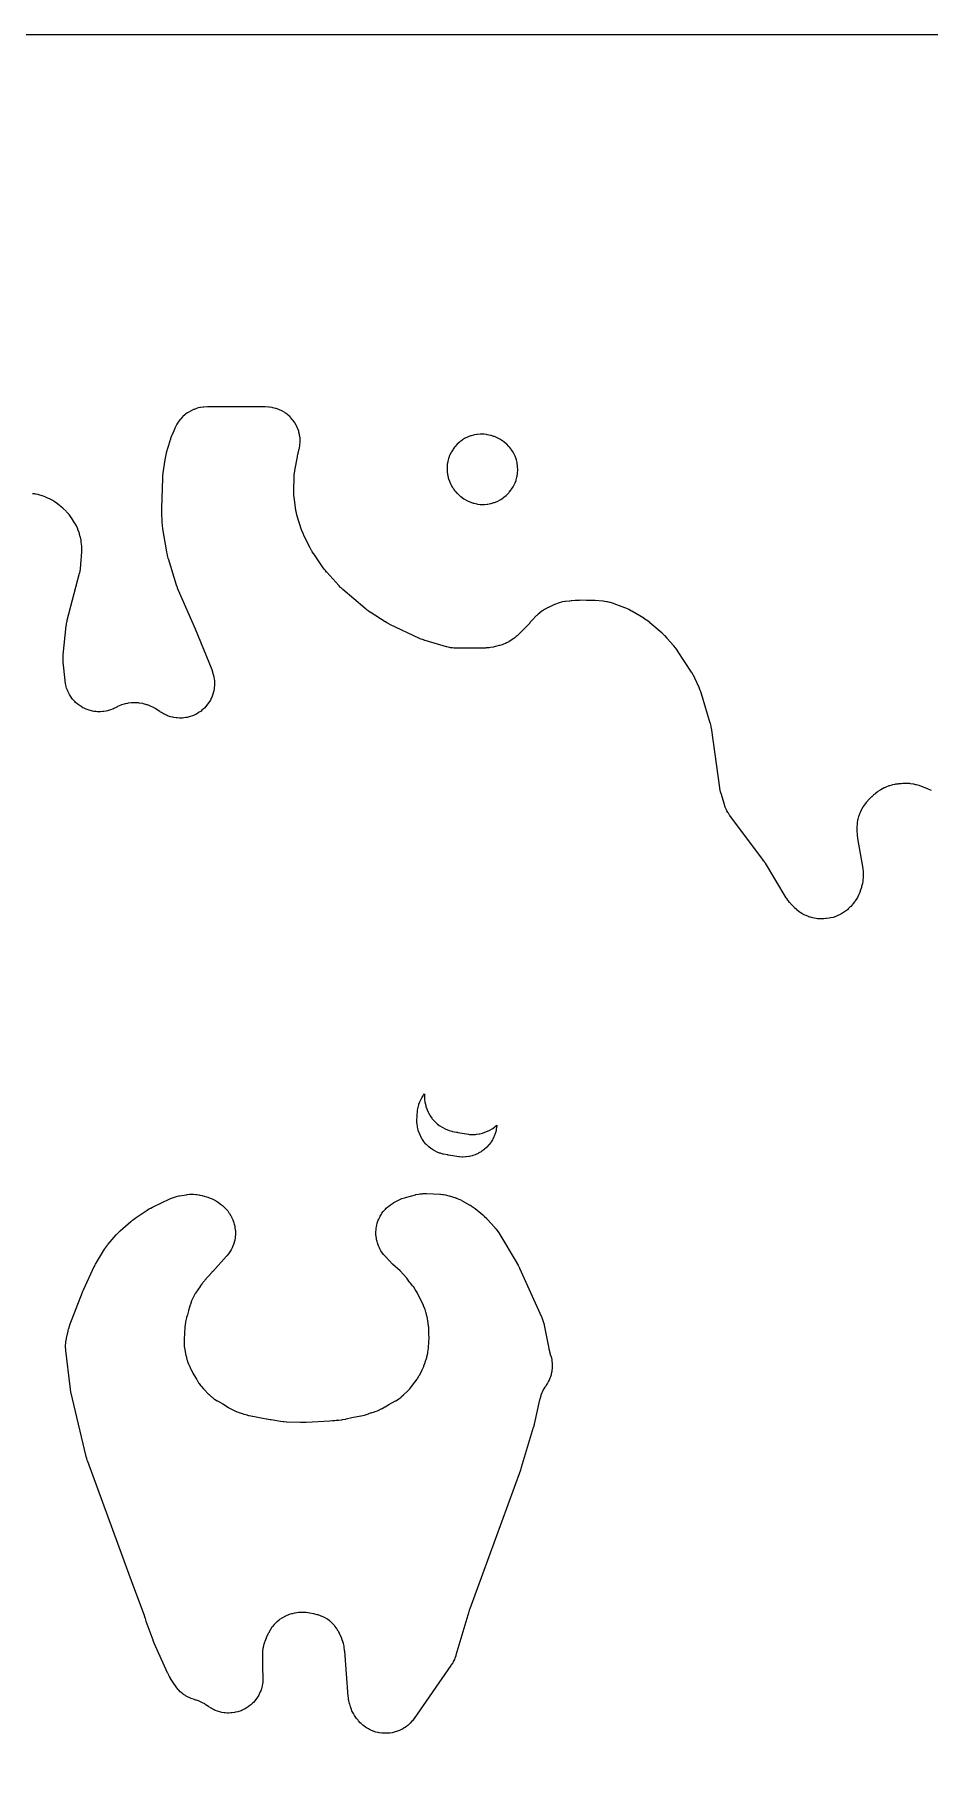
# Model space of a CAD drawing. Header units: millimetres. Extents: x 0 to 300, y 0 to 300.
# Drawn here: x 127 to 213.6, y 133 to 300.1 of the extents above; entities that cross this region are included whole.
import ezdxf

# ---------------------------------------------------------------- set-up
doc = ezdxf.new("R2010")
doc.units = ezdxf.units.MM
doc.layers.add('CUT', color=7, linetype='CONTINUOUS')

msp = doc.modelspace()

# ---------------------------------------------------------------- linework, layer by layer
at = {"layer": 'CUT'}
for points in [[(0.6946, 300.125), (299.3039, 300.125), (299.4018, 300.1202), (299.4794, 300.1087), (299.5555, 300.0896), (299.6293, 300.0632), (299.7002, 300.0297), (299.7674, 299.9894), (299.8304, 299.9427), (299.8885, 299.89), (299.9412, 299.8319), (299.9879, 299.7689), (300.0282, 299.7017), (300.0617, 299.6308), (300.0882, 299.5569), (300.1072, 299.4809), (300.1187, 299.4033), (300.1235, 299.3054), (300.1235, 0.6946)], [(213.7738, 227.0059), (213.4434, 227.1627), (213.4079, 227.1784), (212.9742, 227.3577), (212.9415, 227.3704), (212.6298, 227.4827), (212.5627, 227.5034), (212.3335, 227.5627), (212.2648, 227.5772), (212.1669, 227.593), (212.0555, 227.6221), (211.9824, 227.6373), (211.734, 227.6765), (211.6598, 227.6844), (211.4088, 227.6991), (211.3342, 227.6997), (211.0829, 227.6896), (211.0086, 227.683), (210.8475, 227.6606), (210.5808, 227.6544), (210.5123, 227.6497), (210.2824, 227.6236), (210.2146, 227.6127), (209.9881, 227.5659), (209.9216, 227.549), (209.7002, 227.4819), (209.6354, 227.4591), (209.3354, 227.3377), (209.3038, 227.3241), (209.2241, 227.2875), (209.189, 227.2704), (208.8633, 227.1004), (208.7961, 227.0608), (208.577, 226.9162), (208.5143, 226.8699), (208.3112, 226.7036), (208.2722, 226.6682), (208.1736, 226.5886), (208.1124, 226.5333), (208.0038, 226.4241), (207.9795, 226.4039), (207.7868, 226.2256), (207.7324, 226.1699), (207.4897, 225.8941), (207.4647, 225.8642), (207.3893, 225.7691), (207.3675, 225.7402), (207.1684, 225.463), (207.1291, 225.4023), (207.0063, 225.1916), (206.9729, 225.1274), (206.8963, 224.9614), (206.8624, 224.8945), (206.8302, 224.8219), (206.7348, 224.5719), (206.7104, 224.4963), (206.6416, 224.2378), (206.6252, 224.16), (206.5837, 223.8957), (206.5756, 223.8167), (206.5565, 223.4427), (206.5555, 223.403), (206.5559, 223.1052), (206.5566, 223.0731), (206.5698, 222.7707), (206.5753, 222.7067), (206.614, 222.4066), (206.6187, 222.3748), (207.1172, 219.4761), (207.1245, 219.427), (207.1517, 219.2135), (207.1599, 219.1145), (207.1675, 218.9243), (207.1671, 218.8249), (207.1568, 218.6099), (207.1534, 218.5604), (207.1371, 218.3832), (207.1351, 218.3628), (207.1268, 218.2877), (207.1175, 218.2207), (207.0841, 218.0246), (207.0641, 217.931), (207.0139, 217.7365), (206.998, 217.6808), (206.9872, 217.6462), (206.9835, 217.6347), (206.8839, 217.3282), (206.8628, 217.2687), (206.7641, 217.0139), (206.7121, 216.8989), (206.6005, 216.6846), (206.5361, 216.5761), (206.3838, 216.3491), (206.3472, 216.2977), (206.1616, 216.0516), (206.1252, 216.0059), (205.9626, 215.8119), (205.883, 215.7263), (205.7224, 215.5703), (205.6345, 215.4933), (205.4588, 215.3547), (205.3635, 215.2871), (205.1498, 215.1514), (205.0996, 215.1214), (205.0044, 215.0676), (204.9488, 215.0382), (204.7047, 214.9175), (204.5891, 214.8681), (204.3627, 214.7858), (204.2424, 214.7494), (204.0084, 214.6926), (203.8847, 214.6697), (203.6146, 214.6349), (203.5521, 214.6286), (203.3494, 214.6138), (203.2937, 214.6111), (203.0525, 214.6053), (202.9412, 214.6081), (202.7284, 214.6238), (202.6179, 214.6375), (202.4076, 214.6739), (202.2989, 214.6982), (202.0664, 214.7624), (202.013, 214.7786), (201.9196, 214.8093), (201.8659, 214.8285), (201.6357, 214.9173), (201.5316, 214.9636), (201.3368, 215.0621), (201.2378, 215.1185), (201.0538, 215.236), (200.961, 215.302), (200.7896, 215.4372), (200.7038, 215.5122), (200.5263, 215.6837), (200.4863, 215.7243), (200.1435, 216.0904), (200.1306, 216.1044), (200.0834, 216.1565), (200.0424, 216.2044), (199.9258, 216.3483), (199.8725, 216.4197), (199.7665, 216.5739), (199.737, 216.619), (199.7192, 216.6477), (199.7133, 216.6574), (197.6973, 219.9813), (197.6876, 219.9969), (197.5758, 220.1716), (197.5553, 220.202), (197.4352, 220.3711), (197.4244, 220.3859), (194.2724, 224.6042), (194.2436, 224.6445), (194.1229, 224.8216), (194.0707, 224.9057), (193.9779, 225.071), (193.9333, 225.1593), (193.8552, 225.3321), (193.8184, 225.424), (193.7473, 225.6262), (193.7319, 225.6732), (193.4148, 226.7194), (193.409, 226.739), (193.3913, 226.8014), (193.3705, 226.8873), (193.3055, 227.2096), (193.2938, 227.2785), (192.5201, 232.8673), (192.5155, 232.8964), (192.4666, 233.1708), (192.454, 233.2285), (192.3839, 233.4981), (192.376, 233.5266), (191.5213, 236.359), (191.5135, 236.3834), (191.4207, 236.6572), (191.4026, 236.7051), (191.2916, 236.9721), (191.2814, 236.9955), (190.8742, 237.8888), (190.862, 237.9143), (190.7429, 238.1518), (190.7158, 238.2012), (190.5794, 238.4293), (190.5645, 238.4532), (189.2149, 240.5311), (189.1992, 240.5543), (189.047, 240.7707), (189.0131, 240.8154), (188.8453, 241.02), (188.8271, 241.0413), (188.2152, 241.7339), (188.1975, 241.7532), (187.994, 241.9681), (187.9567, 242.0049), (187.7389, 242.2053), (187.7193, 242.2227), (186.5346, 243.2395), (186.5095, 243.2601), (186.2688, 243.4494), (186.2161, 243.4874), (185.9602, 243.6554), (185.9327, 243.6727), (184.7867, 244.3571), (184.7576, 244.3736), (184.4798, 244.5233), (184.4196, 244.5524), (184.1297, 244.6771), (184.0987, 244.6897), (183.0599, 245.0833), (183.0269, 245.0949), (182.7133, 245.1975), (182.6459, 245.2162), (182.4161, 245.2685), (182.3472, 245.2809), (182.0202, 245.3243), (181.9854, 245.3281), (181.2303, 245.3932), (181.2074, 245.3948), (180.9476, 245.4093), (180.9016, 245.4104), (180.6414, 245.4091), (180.6184, 245.4087), (180.3905, 245.4007), (179.7159, 245.4114), (179.6817, 245.4112), (179.3593, 245.4018), (179.2911, 245.3968), (178.9708, 245.3585), (178.937, 245.3536), (178.9047, 245.3483), (178.7773, 245.3438), (178.7396, 245.3415), (178.3846, 245.3113), (178.3097, 245.3012), (178.0594, 245.2545), (177.9859, 245.2369), (177.7415, 245.1656), (177.6701, 245.1409), (177.3397, 245.0076), (177.305, 244.9926), (176.7198, 244.7219), (176.6884, 244.7065), (176.3957, 244.5545), (176.3352, 244.5194), (176.137, 244.392), (176.08, 244.3516), (175.8943, 244.2065), (175.8413, 244.1609), (175.7366, 244.0624), (175.5945, 243.9533), (175.5418, 243.9088), (175.3709, 243.7511), (175.3224, 243.702), (175.1043, 243.4604), (175.0818, 243.4343), (174.9315, 243.2518), (174.9088, 243.2228), (174.9036, 243.2159), (173.8648, 242.1434), (173.8307, 242.1096), (173.6797, 241.9664), (173.6074, 241.9033), (173.4637, 241.7883), (173.3863, 241.7315), (173.2135, 241.6157), (173.173, 241.5898), (172.9279, 241.44), (172.8784, 241.4114), (172.6611, 241.2932), (172.5582, 241.2437), (172.3565, 241.1589), (172.2492, 241.1199), (172.0127, 241.0473), (171.9577, 241.0319), (171.483, 240.9118), (171.4161, 240.897), (171.1245, 240.8416), (170.9887, 240.8242), (170.6926, 240.8042), (170.6241, 240.8016), (167.8572, 240.7814), (167.8019, 240.7823), (167.5628, 240.7922), (167.4528, 240.8021), (167.2431, 240.8312), (167.1346, 240.8517), (166.9019, 240.9075), (166.8484, 240.9216), (164.7887, 241.5219), (164.7687, 241.5279), (164.7057, 241.5475), (164.6212, 241.5775), (164.311, 241.7016), (164.2458, 241.7301), (161.3865, 243.0864), (161.3555, 243.1017), (161.2069, 243.1778), (161.1764, 243.194), (161.119, 243.2256), (161.0891, 243.2426), (160.9459, 243.3273), (160.9165, 243.3453), (159.4714, 244.2592), (159.4368, 244.282), (159.2715, 244.3951), (159.2378, 244.4192), (159.1742, 244.4661), (159.1414, 244.4914), (158.9848, 244.6162), (158.9528, 244.6426), (156.8464, 246.4509), (156.8191, 246.4751), (156.6894, 246.5938), (156.663, 246.6188), (156.6133, 246.6673), (156.5876, 246.6932), (156.4658, 246.8199), (156.441, 246.8466), (155.2894, 248.1238), (155.2661, 248.1505), (155.1552, 248.2814), (155.1327, 248.3089), (155.0905, 248.3619), (155.0689, 248.3901), (154.9664, 248.5277), (154.9456, 248.5564), (154.0133, 249.8927), (153.9902, 249.9273), (153.8813, 250.0962), (153.8594, 250.1315), (153.8189, 250.1997), (153.7983, 250.2358), (153.702, 250.4122), (153.6827, 250.4491), (153.0536, 251.7088), (153.0447, 251.7269), (153.0171, 251.7848), (152.9827, 251.8645), (152.8659, 252.1663), (152.843, 252.2312), (152.427, 253.5347), (152.4223, 253.5499), (152.4105, 253.5888), (152.388, 253.6745), (152.3143, 254.0085), (152.2997, 254.0883), (152.2983, 254.0977), (152.297, 254.1069), (152.1147, 255.421), (152.1127, 255.4361), (152.1079, 255.4742), (152.1005, 255.5596), (152.0841, 255.892), (152.0829, 255.9708), (152.0831, 255.98), (152.0833, 255.989), (152.1223, 257.3876), (152.123, 257.4082), (152.126, 257.4735), (152.1335, 257.5619), (152.1743, 257.8897), (152.1851, 257.9591), (152.4363, 259.2984), (152.4446, 259.3387), (152.4882, 259.5326), (152.498, 259.5726), (152.5177, 259.6476), (152.5234, 259.6703), (152.5444, 259.7614), (152.6238, 260.0577), (152.6396, 260.1312), (152.6807, 260.3814), (152.6892, 260.4562), (152.7053, 260.7091), (152.7064, 260.7844), (152.6974, 261.0377), (152.691, 261.1127), (152.6571, 261.3639), (152.6433, 261.4379), (152.5847, 261.6845), (152.5636, 261.7568), (152.4809, 261.9964), (152.4528, 262.0662), (152.3468, 262.2964), (152.312, 262.3631), (152.1837, 262.5818), (152.1424, 262.6447), (151.9931, 262.8496), (151.9458, 262.9081), (151.777, 263.0972), (151.7242, 263.1508), (151.5375, 263.3223), (151.4796, 263.3704), (151.2769, 263.5226), (151.2145, 263.5647), (150.9977, 263.6961), (150.9315, 263.7318), (150.7028, 263.8411), (150.6334, 263.8702), (150.395, 263.9563), (150.323, 263.9783), (150.0773, 264.0405), (150.0035, 264.0553), (149.7528, 264.0928), (149.6779, 264.1003), (149.3236, 264.1178), (149.2859, 264.1188), (148.7734, 264.1188), (148.6999, 264.1188), (145.16, 264.1188), (145.1315, 264.1188), (143.7651, 264.1187), (143.7284, 264.1179), (143.3823, 264.1011), (143.3092, 264.094), (143.0643, 264.0582), (142.9922, 264.0441), (142.7519, 263.9848), (142.6814, 263.9638), (142.448, 263.8816), (142.3799, 263.8539), (142.1555, 263.7495), (142.0904, 263.7154), (141.8771, 263.5898), (141.8157, 263.5495), (141.6155, 263.404), (141.5582, 263.358), (141.373, 263.1938), (141.3204, 263.1424), (141.152, 262.9611), (141.1046, 262.9049), (140.9544, 262.7082), (140.9127, 262.6477), (140.7822, 262.4373), (140.7466, 262.3731), (140.5932, 262.0625), (140.5778, 262.0291), (140.2805, 261.3456), (140.2708, 261.3223), (140.166, 261.0575), (140.149, 261.01), (140.0619, 260.7389), (140.0546, 260.7147), (139.756, 259.6669), (139.7495, 259.6422), (139.6798, 259.3623), (139.6691, 259.3124), (139.6184, 259.0284), (139.6143, 259.0032), (139.4314, 257.7348), (139.4287, 257.7139), (139.4013, 257.4781), (139.3976, 257.4362), (139.3833, 257.1992), (139.3823, 257.1782), (139.2885, 254.3105), (139.2882, 254.2975), (139.2857, 254.1389), (139.2858, 254.1115), (139.2888, 253.9663), (139.2892, 253.9529), (139.3264, 252.9729), (139.3278, 252.9481), (139.3475, 252.6693), (139.3526, 252.62), (139.3905, 252.343), (139.3942, 252.3186), (139.7713, 250.0997), (139.7759, 250.0751), (139.8325, 249.7974), (139.8442, 249.7487), (139.919, 249.4754), (139.926, 249.4513), (140.7113, 246.9153), (140.7179, 246.8952), (140.7949, 246.6689), (140.8096, 246.6293), (140.8991, 246.4077), (140.9073, 246.3882), (142.5391, 242.6496), (144.1752, 238.7109), (144.3041, 238.2255), (144.3169, 238.1719), (144.367, 237.9385), (144.3848, 237.8298), (144.4089, 237.6201), (144.4162, 237.5102), (144.4199, 237.2991), (144.4166, 237.189), (144.3999, 236.9786), (144.3859, 236.8693), (144.3491, 236.6615), (144.3246, 236.5541), (144.2678, 236.3508), (144.2331, 236.2462), (144.157, 236.0493), (144.1123, 235.9486), (144.0175, 235.76), (143.9634, 235.6641), (143.8508, 235.4855), (143.7876, 235.3953), (143.6584, 235.2284), (143.5868, 235.1447), (143.442, 234.991), (143.3626, 234.9146), (143.2037, 234.7757), (143.1174, 234.7073), (142.9458, 234.5844), (142.8532, 234.5246), (142.6706, 234.4188), (142.5727, 234.3683), (142.3806, 234.2806), (142.2783, 234.2398), (142.0787, 234.1711), (141.973, 234.1403), (141.7677, 234.0911), (141.6594, 234.0707), (141.4503, 234.0416), (141.3406, 234.0318), (141.1297, 234.023), (141.0196, 234.0238), (140.8088, 234.0354), (140.6992, 234.0468), (140.4906, 234.0788), (140.3826, 234.1007), (140.178, 234.1526), (140.0727, 234.1848), (139.874, 234.2563), (139.7723, 234.2985), (139.5815, 234.3888), (139.4843, 234.4407), (139.3031, 234.549), (139.2114, 234.61), (139.1803, 234.633), (139.1337, 234.6647), (138.6802, 234.9498), (138.6401, 234.9734), (138.5426, 235.0266), (138.5115, 235.0427), (138.2148, 235.1875), (138.1505, 235.2152), (137.9299, 235.2987), (137.8633, 235.3205), (137.557, 235.4051), (137.4859, 235.4211), (137.1456, 235.4808), (137.0705, 235.4902), (136.8162, 235.5091), (136.7405, 235.5109), (136.4295, 235.5029), (136.3562, 235.4975), (136.0708, 235.4624), (136.0005, 235.4504), (135.7659, 235.3989), (135.6971, 235.3803), (135.4294, 235.2946), (135.3576, 235.2675), (135.047, 235.1322), (134.9737, 235.0954), (134.9482, 235.0808), (134.8983, 235.0539), (134.6791, 234.9429), (134.5756, 234.8967), (134.373, 234.8182), (134.2653, 234.7825), (134.0559, 234.7246), (133.9453, 234.6998), (133.7312, 234.6629), (133.6186, 234.6492), (133.4019, 234.6338), (133.2885, 234.6314), (133.0713, 234.6376), (132.9583, 234.6465), (132.7428, 234.6742), (132.6312, 234.6943), (132.4195, 234.7433), (132.3104, 234.7743), (132.1047, 234.8442), (131.9992, 234.8859), (131.8014, 234.9758), (131.7007, 235.0278), (131.5128, 235.1369), (131.4177, 235.1987), (131.2416, 235.3259), (131.1531, 235.3968), (130.9905, 235.541), (130.9095, 235.6203), (130.762, 235.7799), (130.6893, 235.8669), (130.5584, 236.0403), (130.4947, 236.1341), (130.3817, 236.3197), (130.3276, 236.4193), (130.2336, 236.6152), (130.1897, 236.7198), (130.1156, 236.924), (130.0823, 237.0324), (130.0289, 237.243), (130.0065, 237.3542), (129.9701, 237.5972), (129.9631, 237.6535), (129.7849, 239.4461), (129.7832, 239.4649), (129.7775, 239.5342), (129.774, 239.5963), (129.7689, 239.7794), (129.7699, 239.8676), (129.779, 240.0522), (129.7829, 240.1054), (129.7861, 240.1387), (129.7872, 240.1498), (130.0864, 242.9608), (130.0887, 242.9801), (130.0963, 243.0415), (130.1097, 243.1247), (130.1711, 243.4321), (130.186, 243.4971), (131.3724, 248.0381), (131.3809, 248.074), (131.4523, 248.414), (131.464, 248.4867), (131.5021, 248.832), (131.5053, 248.8687), (131.5819, 250.112), (131.5834, 250.1549), (131.5854, 250.5592), (131.581, 250.6449), (131.5375, 251.0468), (131.5317, 251.0893), (131.513, 251.2021), (131.5084, 251.2271), (131.4522, 251.5078), (131.4406, 251.5572), (131.3658, 251.8335), (131.3588, 251.8579), (131.3348, 251.936), (131.3241, 251.9683), (131.2164, 252.2706), (131.1907, 252.3336), (131.0947, 252.5418), (131.0635, 252.6022), (130.9037, 252.8804), (130.8861, 252.9095), (130.5889, 253.377), (130.5666, 253.4101), (130.3486, 253.7163), (130.299, 253.7787), (130.1212, 253.9799), (130.0654, 254.0368), (129.7884, 254.2908), (129.7583, 254.3169), (129.2818, 254.71), (129.248, 254.7362), (128.923, 254.9749), (128.8513, 255.0215), (128.6016, 255.1648), (128.5251, 255.2031), (128.1551, 255.3631), (128.1154, 255.379), (127.7727, 255.5048), (127.7392, 255.5162), (127.4208, 255.6165), (127.3523, 255.6347), (127.1191, 255.6849), (127.0492, 255.6965), (126.8124, 255.7248)]]:
    msp.add_lwpolyline(points, dxfattribs=at)
for points in [[(172.1193, 255.1758), (172.3499, 255.3308), (172.4127, 255.3778), (172.6374, 255.5652), (172.6958, 255.6193), (172.8829, 255.8119), (172.9353, 255.8719), (173.1157, 256.1014), (173.1608, 256.1653), (173.3072, 256.3972), (173.3448, 256.464), (173.4599, 256.695), (173.4906, 256.7652), (173.5818, 257.0067), (173.6053, 257.0797), (173.6717, 257.3291), (173.6877, 257.404), (173.7287, 257.6589), (173.7371, 257.7351), (173.7522, 257.9928), (173.7529, 258.0694), (173.742, 258.3273), (173.7349, 258.4036), (173.6987, 258.6545), (173.6836, 258.7314), (173.6135, 259.0101), (173.5894, 259.088), (173.4954, 259.3429), (173.4633, 259.4173), (173.3421, 259.6618), (173.3023, 259.7324), (173.1557, 259.9626), (173.1086, 260.0286), (172.9462, 260.232), (172.889, 260.2959), (172.6538, 260.5306), (172.5848, 260.5916), (172.2862, 260.8248), (172.2219, 260.8698), (172.0207, 260.9959), (171.9638, 261.0283), (171.7674, 261.1289), (171.7079, 261.1562), (171.5037, 261.2395), (171.4421, 261.2616), (171.1787, 261.3435), (171.112, 261.3609), (170.8076, 261.426), (170.7363, 261.4377), (170.4942, 261.4658), (170.4221, 261.4707), (170.1785, 261.4756), (170.1062, 261.4736), (169.8632, 261.4553), (169.7914, 261.4465), (169.5513, 261.4052), (169.4807, 261.3896), (169.2455, 261.3257), (169.1767, 261.3034), (168.9488, 261.2174), (168.8824, 261.1887), (168.6636, 261.0814), (168.6002, 261.0465), (168.3927, 260.919), (168.3329, 260.8782), (168.1384, 260.7315), (168.0828, 260.6852), (167.9031, 260.5207), (167.8521, 260.4694), (167.6889, 260.2885), (167.643, 260.2325), (167.4977, 260.037), (167.4574, 259.9769), (167.3314, 259.7684), (167.2969, 259.7048), (167.1913, 259.4853), (167.163, 259.4187), (167.0781, 259.1885), (167.0565, 259.1201), (166.9924, 258.8779), (166.9772, 258.8071), (166.9378, 258.5688), (166.9295, 258.4973), (166.9128, 258.2552), (166.9113, 258.1832), (166.9176, 257.9437), (166.923, 257.8707), (166.9598, 257.5718), (166.9736, 257.4934), (167.0316, 257.2426), (167.053, 257.1678), (167.1378, 256.9199), (167.1667, 256.8477), (167.2764, 256.6097), (167.3125, 256.5408), (167.446, 256.3153), (167.489, 256.2505), (167.6448, 256.0398), (167.6942, 255.9797), (167.8707, 255.786), (167.926, 255.7313), (168.1909, 255.4946), (168.2513, 255.446), (168.5364, 255.2394), (168.6011, 255.1973), (168.8259, 255.0669), (168.8945, 255.0317), (169.1314, 254.9247), (169.2032, 254.8966), (169.4497, 254.8143), (169.524, 254.7935), (169.7776, 254.7366), (169.8537, 254.7236), (170.1117, 254.6926), (170.1887, 254.6873), (170.4485, 254.6827), (170.5256, 254.6853), (170.7846, 254.707), (170.8611, 254.7174), (171.1165, 254.7653), (171.1915, 254.7834), (171.4408, 254.8569), (171.5136, 254.8825), (171.7541, 254.9809), (171.8239, 255.0138), (172.0532, 255.1361)], [(164.7288, 197.4648), (164.738, 197.2057), (164.7444, 197.129), (164.7785, 196.8719), (164.7922, 196.7962), (164.8508, 196.5436), (164.8718, 196.4696), (164.9544, 196.2238), (164.9824, 196.1521), (165.0882, 195.9154), (165.1229, 195.8467), (165.251, 195.6212), (165.2922, 195.5562), (165.4414, 195.3441), (165.4886, 195.2834), (165.6575, 195.0866), (165.7103, 195.0307), (165.8973, 194.851), (165.9553, 194.8004), (166.1587, 194.6396), (166.2213, 194.5948), (166.4392, 194.4542), (166.5058, 194.4157), (166.7361, 194.2967), (166.8062, 194.2647), (167.0469, 194.1684), (167.1197, 194.1433), (167.3686, 194.0706), (167.4434, 194.0526), (167.8187, 193.9812), (167.8449, 193.9767), (167.8811, 193.9711), (167.9083, 193.9665), (167.9511, 193.9588), (167.9607, 193.957), (168.5815, 193.8404), (168.6112, 193.8354), (169.0001, 193.7774), (169.0775, 193.7696), (169.339, 193.7563), (169.4168, 193.7561), (169.6783, 193.7683), (169.7557, 193.7756), (170.0149, 193.8131), (170.0912, 193.8279), (170.3455, 193.8904), (170.42, 193.9125), (170.6671, 193.9994), (170.7391, 194.0287), (170.9765, 194.1391), (171.0453, 194.1752), (171.271, 194.3081), (171.3359, 194.3508), (171.5476, 194.505), (171.6081, 194.5537), (171.7258, 194.6583), (171.7181, 194.5436), (171.7097, 194.4702), (171.6692, 194.2248), (171.6536, 194.1526), (171.5895, 193.9122), (171.567, 193.8419), (171.4798, 193.6089), (171.4506, 193.5411), (171.3412, 193.3176), (171.3056, 193.2529), (171.175, 193.0412), (171.1333, 192.9803), (170.9828, 192.7822), (170.9353, 192.7256), (170.7663, 192.543), (170.7136, 192.4913), (170.5277, 192.3261), (170.4702, 192.2797), (170.2691, 192.1332), (170.2074, 192.0927), (169.993, 191.9665), (169.9277, 191.9321), (169.7021, 191.8272), (169.6337, 191.7994), (169.399, 191.7169), (169.3282, 191.6959), (169.0866, 191.6365), (169.0141, 191.6224), (168.7679, 191.5869), (168.6944, 191.5799), (168.4459, 191.5683), (168.372, 191.5685), (168.1236, 191.5812), (168.0501, 191.5885), (167.6806, 191.6436), (167.6524, 191.6484), (167.0627, 191.7592), (167.0536, 191.7609), (167.0129, 191.7682), (166.9871, 191.7725), (166.9527, 191.7779), (166.9277, 191.7822), (166.5712, 191.85), (166.5001, 191.8671), (166.2636, 191.9361), (166.1945, 191.96), (165.9658, 192.0515), (165.8993, 192.0819), (165.6804, 192.1949), (165.6172, 192.2315), (165.4102, 192.365), (165.3507, 192.4076), (165.1575, 192.5604), (165.1024, 192.6085), (164.9248, 192.7791), (164.8746, 192.8323), (164.7142, 193.0192), (164.6693, 193.0769), (164.5276, 193.2784), (164.4884, 193.3402), (164.3668, 193.5544), (164.3337, 193.6196), (164.2332, 193.8445), (164.2066, 193.9126), (164.1282, 194.1461), (164.1082, 194.2164), (164.0526, 194.4564), (164.0395, 194.5283), (164.0072, 194.7725), (164.0011, 194.8454), (163.9924, 195.0916), (163.9933, 195.1645), (164.0138, 195.5019), (164.0149, 195.5175), (164.0245, 195.6359), (164.0261, 195.6587), (164.0453, 195.9733), (164.0536, 196.048), (164.0939, 196.2978), (164.1095, 196.3713), (164.1743, 196.6159), (164.1971, 196.6875), (164.2857, 196.9246), (164.3155, 196.9935), (164.4271, 197.2207), (164.4635, 197.2864), (164.5969, 197.5014), (164.6397, 197.5632), (164.739, 197.6927), (164.7298, 197.5416)], [(132.9251, 181.2289), (132.9694, 181.3089), (132.9843, 181.3349), (133.0083, 181.3757), (133.0137, 181.3848), (133.7915, 182.6773), (133.7994, 182.6903), (133.8197, 182.723), (133.8675, 182.794), (134.0637, 183.0629), (134.1123, 183.125), (134.1182, 183.132), (134.124, 183.1389), (134.9106, 184.0588), (134.9236, 184.0738), (134.9655, 184.1211), (135.0246, 184.183), (135.2533, 184.4052), (135.3034, 184.451), (136.3278, 185.3339), (136.3542, 185.356), (136.4834, 185.4607), (136.5104, 185.482), (136.5619, 185.5212), (136.5894, 185.5415), (136.7238, 185.6377), (136.7519, 185.6571), (137.9073, 186.4324), (137.9424, 186.4551), (138.1141, 186.5614), (138.15, 186.5827), (138.2192, 186.6221), (138.2559, 186.6421), (138.4349, 186.7356), (138.4723, 186.7542), (140.1003, 187.5294), (140.1486, 187.551), (140.3598, 187.6398), (140.4591, 187.6762), (140.6524, 187.7371), (140.7547, 187.7642), (140.9787, 187.8125), (141.0307, 187.8224), (141.7082, 187.9358), (141.7606, 187.9434), (141.988, 187.9707), (142.0934, 187.9784), (142.2959, 187.9838), (142.4016, 187.9817), (142.6037, 187.9683), (142.7088, 187.9565), (142.9088, 187.9244), (143.0123, 187.9029), (143.2341, 187.8458), (143.285, 187.8315), (143.7827, 187.6786), (143.8392, 187.6596), (144.0819, 187.5709), (144.1917, 187.5242), (144.3969, 187.4237), (144.5012, 187.3658), (144.7201, 187.2286), (144.7698, 187.1956), (144.9578, 187.0636), (145.0014, 187.0314), (145.1866, 186.8878), (145.2688, 186.8176), (145.4198, 186.6756), (145.495, 186.5979), (145.6319, 186.4422), (145.6994, 186.3577), (145.8209, 186.1898), (145.88, 186.0993), (145.9988, 185.8973), (146.0251, 185.85), (146.053, 185.7969), (146.0786, 185.7451), (146.1836, 185.5182), (146.2267, 185.4111), (146.2988, 185.202), (146.3308, 185.0911), (146.3814, 184.8758), (146.4021, 184.7623), (146.4306, 184.543), (146.4397, 184.4279), (146.4459, 184.2068), (146.4433, 184.0914), (146.4271, 183.8709), (146.4129, 183.7563), (146.3745, 183.5385), (146.3487, 183.426), (146.2885, 183.2132), (146.2514, 183.1039), (146.17, 182.8983), (146.1221, 182.7933), (146.0203, 182.597), (145.962, 182.4973), (145.8408, 182.3123), (145.7728, 182.2191), (145.6154, 182.0248), (145.5779, 181.9809), (144.2624, 180.5161), (144.1784, 180.4348), (144.1463, 180.4018), (143.9706, 180.2098), (143.9553, 180.1925), (143.7395, 179.9418), (143.4898, 179.6752), (143.4381, 179.6137), (143.2999, 179.4306), (143.2527, 179.374), (143.2187, 179.3302), (143.0361, 179.0757), (143.0204, 179.0529), (142.5861, 178.3985), (142.5655, 178.3656), (142.3787, 178.0503), (142.3426, 177.9814), (142.2329, 177.7438), (142.204, 177.6716), (142.0852, 177.325), (142.0735, 177.2879), (142.0056, 177.0505), (141.9088, 176.7493), (141.8964, 176.7067), (141.7993, 176.3304), (141.7196, 176.0521), (141.7094, 176.0125), (141.6234, 175.6368), (141.6095, 175.5562), (141.5643, 175.1734), (141.5606, 175.1327), (141.4852, 173.9498), (141.4838, 173.9173), (141.4774, 173.6105), (141.4789, 173.5454), (141.4931, 173.3266), (141.5001, 173.2619), (141.5461, 172.9585), (141.5516, 172.9264), (141.6579, 172.3833), (141.6659, 172.3473), (141.7493, 172.0094), (141.7704, 171.9387), (141.8531, 171.7042), (141.881, 171.6359), (141.9514, 171.4849), (141.9628, 171.4459), (141.9896, 171.3698), (142.0932, 171.119), (142.1279, 171.0462), (142.3093, 170.7124), (142.3295, 170.6775), (142.5833, 170.2643), (142.6795, 170.0816), (142.6981, 170.0483), (142.8812, 169.7393), (142.9233, 169.6758), (143.0756, 169.4692), (143.1238, 169.4103), (143.3648, 169.1439), (143.391, 169.1163), (143.8827, 168.6249), (143.9069, 168.6018), (144.1402, 168.3883), (144.1916, 168.3453), (144.3711, 168.208), (144.4261, 168.1697), (144.6932, 168.0005), (144.7219, 167.9832), (145.216, 167.7001), (145.7673, 167.3519), (145.8002, 167.3323), (146.1146, 167.1553), (146.183, 167.1211), (146.5135, 166.9766), (146.549, 166.9622), (146.8754, 166.8386), (146.9048, 166.8282), (147.1836, 166.7355), (147.2435, 166.7183), (147.4668, 166.664), (147.7167, 166.5877), (147.7798, 166.5713), (148.0808, 166.507), (148.1129, 166.5009), (149.0811, 166.3371), (149.4441, 166.2643), (149.4778, 166.2584), (149.7969, 166.2093), (149.8649, 166.2019), (149.8896, 166.2004), (150.7893, 166.0482), (150.8126, 166.0446), (151.0764, 166.0084), (151.1233, 166.0034), (151.3888, 165.9836), (151.4124, 165.9822), (152.7412, 165.9243), (152.7619, 165.9236), (152.9952, 165.9198), (153.0365, 165.9203), (153.2697, 165.9291), (153.2903, 165.9302), (155.5796, 166.0794), (155.8379, 166.0913), (155.8632, 166.0929), (155.8665, 166.0932), (155.9916, 166.0972), (156.0666, 166.1033), (156.1845, 166.1188), (156.4009, 166.1329), (156.4337, 166.1358), (156.7417, 166.1693), (156.8067, 166.1792), (157.1107, 166.2392), (157.1428, 166.2463), (157.7146, 166.385), (158.5833, 166.5434), (158.6179, 166.5505), (158.9426, 166.6255), (159.0107, 166.6446), (159.3271, 166.7494), (159.3603, 166.7613), (159.5241, 166.8241), (159.5463, 166.8295), (159.5799, 166.8385), (159.8946, 166.9303), (159.9604, 166.9528), (160.1784, 167.0387), (160.2418, 167.0671), (160.5346, 167.2146), (160.5652, 167.231), (160.622, 167.2629), (160.6408, 167.272), (160.9018, 167.4113), (160.9292, 167.4267), (161.2911, 167.6395), (161.9223, 167.9947), (161.9499, 168.0111), (162.2075, 168.1707), (162.2606, 168.2068), (162.4344, 168.336), (162.4842, 168.3765), (162.7112, 168.5772), (162.7348, 168.599), (163.0538, 168.906), (163.0748, 168.927), (163.2688, 169.129), (163.3083, 169.1733), (163.4859, 169.3898), (163.5043, 169.4131), (163.7657, 169.7583), (163.7741, 169.7686), (163.7972, 169.7987), (164.008, 170.0874), (164.0496, 170.1507), (164.2306, 170.459), (164.249, 170.4921), (164.4948, 170.9631), (164.5107, 170.9955), (164.6536, 171.3042), (164.6808, 171.3711), (164.7938, 171.6919), (164.8049, 171.7262), (164.9484, 172.205), (164.9591, 172.2448), (165.0502, 172.6219), (165.0651, 172.7028), (165.1149, 173.0875), (165.119, 173.1284), (165.1621, 173.7063), (165.1639, 173.7403), (165.1734, 174.0609), (165.1724, 174.1289), (165.1532, 174.449), (165.1504, 174.4829), (165.1412, 174.5702), (165.1417, 174.5903), (165.1404, 174.9894), (165.1354, 175.0739), (165.0897, 175.4703), (165.0836, 175.5123), (164.9755, 176.1399), (164.9685, 176.1758), (164.8936, 176.5124), (164.8744, 176.583), (164.798, 176.8173), (164.772, 176.8857), (164.6342, 177.2018), (164.6187, 177.235), (164.0285, 178.4281), (164.011, 178.4613), (163.8383, 178.7709), (163.7985, 178.8346), (163.6539, 179.0425), (163.6079, 179.102), (163.3778, 179.3715), (163.3527, 179.3995), (163.2717, 179.4853), (163.0088, 179.8518), (162.9835, 179.885), (162.7366, 180.1919), (162.6807, 180.2541), (162.4017, 180.532), (162.3713, 180.5606), (161.6519, 181.2023), (160.9527, 181.9435), (160.9162, 181.9842), (160.762, 182.1641), (160.6949, 182.2505), (160.5745, 182.422), (160.516, 182.5145), (160.4125, 182.6967), (160.3632, 182.7943), (160.2777, 182.9857), (160.2379, 183.0875), (160.1711, 183.2862), (160.1413, 183.3914), (160.0938, 183.5956), (160.0742, 183.7032), (160.0466, 183.9109), (160.0374, 184.0199), (160.0298, 184.2293), (160.0311, 184.3387), (160.0436, 184.5479), (160.0553, 184.6566), (160.0878, 184.8637), (160.11, 184.9708), (160.1622, 185.1738), (160.1945, 185.2783), (160.2659, 185.4753), (160.308, 185.5762), (160.398, 185.7655), (160.4496, 185.8619), (160.5573, 186.0417), (160.618, 186.1327), (160.7424, 186.3013), (160.8115, 186.3861), (160.9515, 186.5421), (161.0284, 186.6198), (161.1828, 186.7616), (161.2668, 186.8317), (161.434, 186.958), (161.5243, 187.0197), (161.7262, 187.1438), (161.7735, 187.1713), (162.0811, 187.3405), (162.1422, 187.3718), (162.411, 187.4993), (162.5383, 187.5505), (162.8204, 187.6447), (162.8862, 187.6645), (163.8505, 187.9231), (163.9077, 187.9368), (164.1568, 187.99), (164.273, 188.0086), (164.497, 188.0327), (164.6144, 188.0393), (164.8692, 188.0403), (164.928, 188.039), (166.2279, 187.9769), (166.2767, 187.9735), (166.488, 187.9543), (166.585, 187.9413), (166.7698, 187.9083), (166.8653, 187.887), (167.0702, 187.8319), (167.1172, 187.8182), (167.7524, 187.6179), (167.77, 187.6122), (167.8348, 187.5906), (167.8922, 187.5697), (168.0596, 187.5038), (168.1388, 187.469), (168.3022, 187.3898), (168.3488, 187.3659), (168.3776, 187.3503), (168.3872, 187.345), (169.1224, 186.9368), (169.1364, 186.9288), (169.1718, 186.9085), (169.2486, 186.8602), (169.5396, 186.6609), (169.6067, 186.6112), (169.6143, 186.6051), (169.6218, 186.5991), (170.3856, 185.9783), (170.4016, 185.9651), (170.4521, 185.9225), (170.5182, 185.8621), (170.7553, 185.6279), (170.8042, 185.5765), (171.5362, 184.7575), (171.5479, 184.7443), (171.5773, 184.7103), (171.6381, 184.6337), (171.8596, 184.3288), (171.9093, 184.2544), (171.9147, 184.2455), (171.92, 184.2367), (173.69, 181.2884), (173.7068, 181.2594), (173.7859, 181.1184), (173.8019, 181.089), (173.8315, 181.0323), (173.8466, 181.0025), (173.9173, 180.857), (173.9315, 180.8267), (176.0575, 176.107), (176.0828, 176.0463), (176.1846, 175.7803), (176.2244, 175.655), (176.2949, 175.3791), (176.3094, 175.3149), (176.75, 173.053), (176.7584, 173.0151), (176.8466, 172.6601), (176.8691, 172.5858), (176.8836, 172.5456), (176.9014, 172.4918), (176.973, 172.257), (177.0006, 172.1472), (177.043, 171.9342), (177.0596, 171.8222), (177.0806, 171.6061), (177.0859, 171.4929), (177.0854, 171.2758), (177.0795, 171.1627), (177.0574, 170.9467), (177.0403, 170.8347), (176.9969, 170.622), (176.9687, 170.5122), (176.9044, 170.3049), (176.8655, 170.1985), (176.7809, 169.9986), (176.7316, 169.8965), (176.6276, 169.706), (176.5684, 169.6094), (176.4256, 169.4003), (176.4198, 169.3919), (176.3961, 169.3578), (176.3734, 169.3232), (176.2479, 169.1202), (176.2128, 169.0569), (176.1049, 168.8382), (176.076, 168.7718), (175.9895, 168.5439), (175.967, 168.4751), (175.8767, 168.146), (175.868, 168.1108), (175.3371, 165.7383), (175.3327, 165.7196), (175.3109, 165.6292), (175.3062, 165.6105), (175.2965, 165.5732), (175.2907, 165.5517), (175.2615, 165.4477), (175.2553, 165.4263), (174.0817, 161.5375), (174.0773, 161.5233), (174.0556, 161.4547), (174.051, 161.4406), (174.0419, 161.4129), (174.0363, 161.3965), (174.009, 161.3179), (174.0032, 161.3016), (169.1129, 147.8812), (169.1092, 147.8708), (169.0647, 147.7428), (169.0573, 147.7206), (169.0201, 147.6021), (169.0168, 147.5912), (167.7734, 143.4086), (167.7546, 143.351), (167.6665, 143.1036), (167.6198, 142.9918), (167.5191, 142.7825), (167.4608, 142.6763), (167.3225, 142.4531), (167.2892, 142.4024), (163.7321, 137.2926), (163.7, 137.2488), (163.5567, 137.0625), (163.4865, 136.9798), (163.3446, 136.8278), (163.2669, 136.7521), (163.1112, 136.6143), (163.0266, 136.5463), (162.8586, 136.4239), (162.7679, 136.3643), (162.589, 136.2585), (162.4931, 136.2078), (162.3049, 136.1194), (162.2046, 136.078), (162.0088, 136.008), (161.905, 135.9763), (161.7035, 135.9252), (161.5972, 135.9036), (161.3917, 135.8718), (161.2838, 135.8604), (161.0763, 135.8484), (160.9678, 135.8472), (160.7329, 135.856), (160.6787, 135.8593), (160.6585, 135.861), (160.6016, 135.8673), (160.3559, 135.9007), (160.2435, 135.9218), (160.0303, 135.973), (159.9205, 136.0052), (159.7136, 136.0775), (159.6076, 136.1206), (159.4089, 136.2132), (159.3078, 136.2667), (159.1194, 136.3789), (159.0241, 136.4422), (158.8479, 136.5727), (158.7595, 136.6453), (158.5972, 136.7927), (158.5165, 136.8738), (158.3507, 137.0581), (158.3135, 137.1016), (158.2015, 137.2395), (158.1679, 137.2829), (158.0271, 137.4743), (157.9664, 137.5657), (157.8587, 137.7462), (157.807, 137.843), (157.7172, 138.033), (157.6751, 138.1343), (157.5946, 138.358), (157.5773, 138.41), (157.4946, 138.6799), (157.4888, 138.6993), (157.4683, 138.7708), (157.4518, 138.8353), (157.4088, 139.0264), (157.392, 139.1191), (157.3647, 139.315), (157.3582, 139.3717), (157.3551, 139.4073), (157.3541, 139.4192), (157.0131, 143.7867), (157.009, 143.8264), (156.9601, 144.1992), (156.9455, 144.2776), (156.8829, 144.5388), (156.8602, 144.6153), (156.7347, 144.9697), (156.7204, 145.0069), (156.6014, 145.2942), (156.5859, 145.3289), (156.4325, 145.6524), (156.3966, 145.7193), (156.2645, 145.9383), (156.2221, 146.0013), (156.0688, 146.206), (156.0203, 146.2644), (155.8473, 146.4528), (155.7932, 146.5061), (155.6023, 146.6763), (155.5432, 146.7239), (155.3362, 146.8742), (155.2727, 146.9157), (155.0518, 147.0446), (154.9844, 147.0796), (154.7517, 147.1858), (154.6811, 147.2138), (154.439, 147.2963), (154.366, 147.3171), (154.0174, 147.3982), (153.9802, 147.4059), (153.6276, 147.4694), (153.5942, 147.4747), (153.2782, 147.5173), (153.2109, 147.5233), (152.9833, 147.5335), (152.9157, 147.5336), (152.5973, 147.5195), (152.5634, 147.5173), (152.5626, 147.5172), (152.5295, 147.5135), (152.2175, 147.4719), (152.1518, 147.4602), (151.9322, 147.4111), (151.8678, 147.3936), (151.6534, 147.3254), (151.5908, 147.3023), (151.3367, 147.1961), (151.2728, 147.1658), (150.9936, 147.0172), (150.9295, 146.979), (150.7204, 146.8398), (150.6604, 146.7954), (150.4659, 146.6364), (150.4106, 146.5864), (150.2326, 146.4091), (150.1825, 146.354), (150.0227, 146.16), (149.9782, 146.1002), (149.8383, 145.8916), (149.7998, 145.8277), (149.6335, 145.5179), (149.6167, 145.4846), (149.4186, 145.0677), (149.4041, 145.0354), (149.2752, 144.728), (149.2509, 144.6616), (149.1796, 144.4343), (149.1616, 144.3659), (149.1117, 144.1329), (149.1001, 144.0632), (149.0721, 143.8266), (149.0671, 143.7561), (149.0588, 143.4228), (149.0588, 143.3875), (149.0777, 142.5162), (149.0981, 140.9206), (149.0895, 140.8109), (149.0614, 140.5937), (149.041, 140.4812), (148.9913, 140.2679), (148.9598, 140.158), (148.8889, 139.9508), (148.8465, 139.8446), (148.7553, 139.6455), (148.7025, 139.5441), (148.5918, 139.3552), (148.5291, 139.2596), (148.4, 139.0826), (148.328, 138.9938), (148.1818, 138.8307), (148.1014, 138.7495), (147.9396, 138.6019), (147.8514, 138.5292), (147.6756, 138.3985), (147.5806, 138.335), (147.3926, 138.2225), (147.2917, 138.1689), (147.0934, 138.0758), (146.9876, 138.0325), (146.781, 137.9598), (146.6714, 137.9274), (146.4586, 137.8757), (146.3463, 137.8544), (146.1293, 137.8243), (146.0154, 137.8143), (145.7966, 137.8062), (145.6823, 137.8076), (145.4637, 137.8214), (145.3501, 137.8343), (145.134, 137.8699), (145.0223, 137.8942), (144.8108, 137.9513), (144.7021, 137.9865), (144.4974, 138.0645), (144.3928, 138.1105), (144.197, 138.2086), (144.0974, 138.2649), (143.8882, 138.3974), (143.8407, 138.4292), (143.5321, 138.6472), (143.4716, 138.6857), (143.2621, 138.8058), (143.1983, 138.8385), (142.9372, 138.957), (142.8773, 138.9812), (142.6827, 139.0503), (142.628, 139.0674), (142.5241, 139.0957), (142.4733, 139.1108), (142.2548, 139.1813), (142.1555, 139.2185), (141.9689, 139.2986), (141.8735, 139.3448), (141.6951, 139.4419), (141.6044, 139.4968), (141.4358, 139.61), (141.3506, 139.6732), (141.1933, 139.8015), (141.1143, 139.8723), (140.9696, 140.0147), (140.8975, 140.0925), (140.7666, 140.2478), (140.7021, 140.3319), (140.5711, 140.5205), (140.5418, 140.5647), (140.1771, 141.1454), (140.1566, 141.1792), (140.0607, 141.3444), (140.0414, 141.379), (140.0058, 141.4454), (139.9878, 141.4806), (139.9035, 141.6521), (139.8867, 141.6879), (138.6002, 144.5521), (138.5926, 144.5693), (138.5568, 144.6528), (138.5495, 144.6701), (138.5353, 144.7046), (138.5272, 144.725), (138.489, 144.8236), (138.4812, 144.8441), (137.8195, 146.6526), (137.8125, 146.6802), (137.807, 146.701), (137.741, 146.9344), (137.7282, 146.9754), (137.6491, 147.2047), (137.6419, 147.2249), (136.5076, 150.2378), (132.1595, 162.1207), (132.1483, 162.1528), (132.0963, 162.309), (132.0861, 162.3415), (132.0675, 162.4037), (132.0582, 162.4364), (132.0157, 162.5954), (132.0074, 162.6284), (130.5384, 168.8653), (130.5313, 168.8974), (130.4994, 169.053), (130.4932, 169.0853), (130.4824, 169.1471), (130.4772, 169.1796), (130.4542, 169.3368), (130.45, 169.3693), (130.041, 172.8793), (130.0354, 172.9432), (130.0188, 173.2201), (130.0183, 173.3481), (130.0312, 173.5931), (130.0451, 173.7204), (130.0907, 173.994), (130.103, 174.0569), (130.2527, 174.7226), (130.2626, 174.763), (130.3138, 174.9573), (130.3252, 174.9973), (130.3482, 175.0732), (130.3609, 175.1128), (130.4262, 175.3029), (130.4404, 175.3419), (131.6617, 178.5171), (131.6684, 178.534), (131.7013, 178.6158), (131.7083, 178.6327), (131.7225, 178.6665), (131.7309, 178.6859), (131.7724, 178.7793), (131.7811, 178.7985), (132.7972, 180.9777), (132.8056, 180.9953), (132.8458, 181.0778), (132.8593, 181.1047), (132.8811, 181.1465), (132.886, 181.1559), (132.9158, 181.2119)]]:
    msp.add_lwpolyline(points, close=True, dxfattribs=at)

doc.saveas('drawing.dxf')
